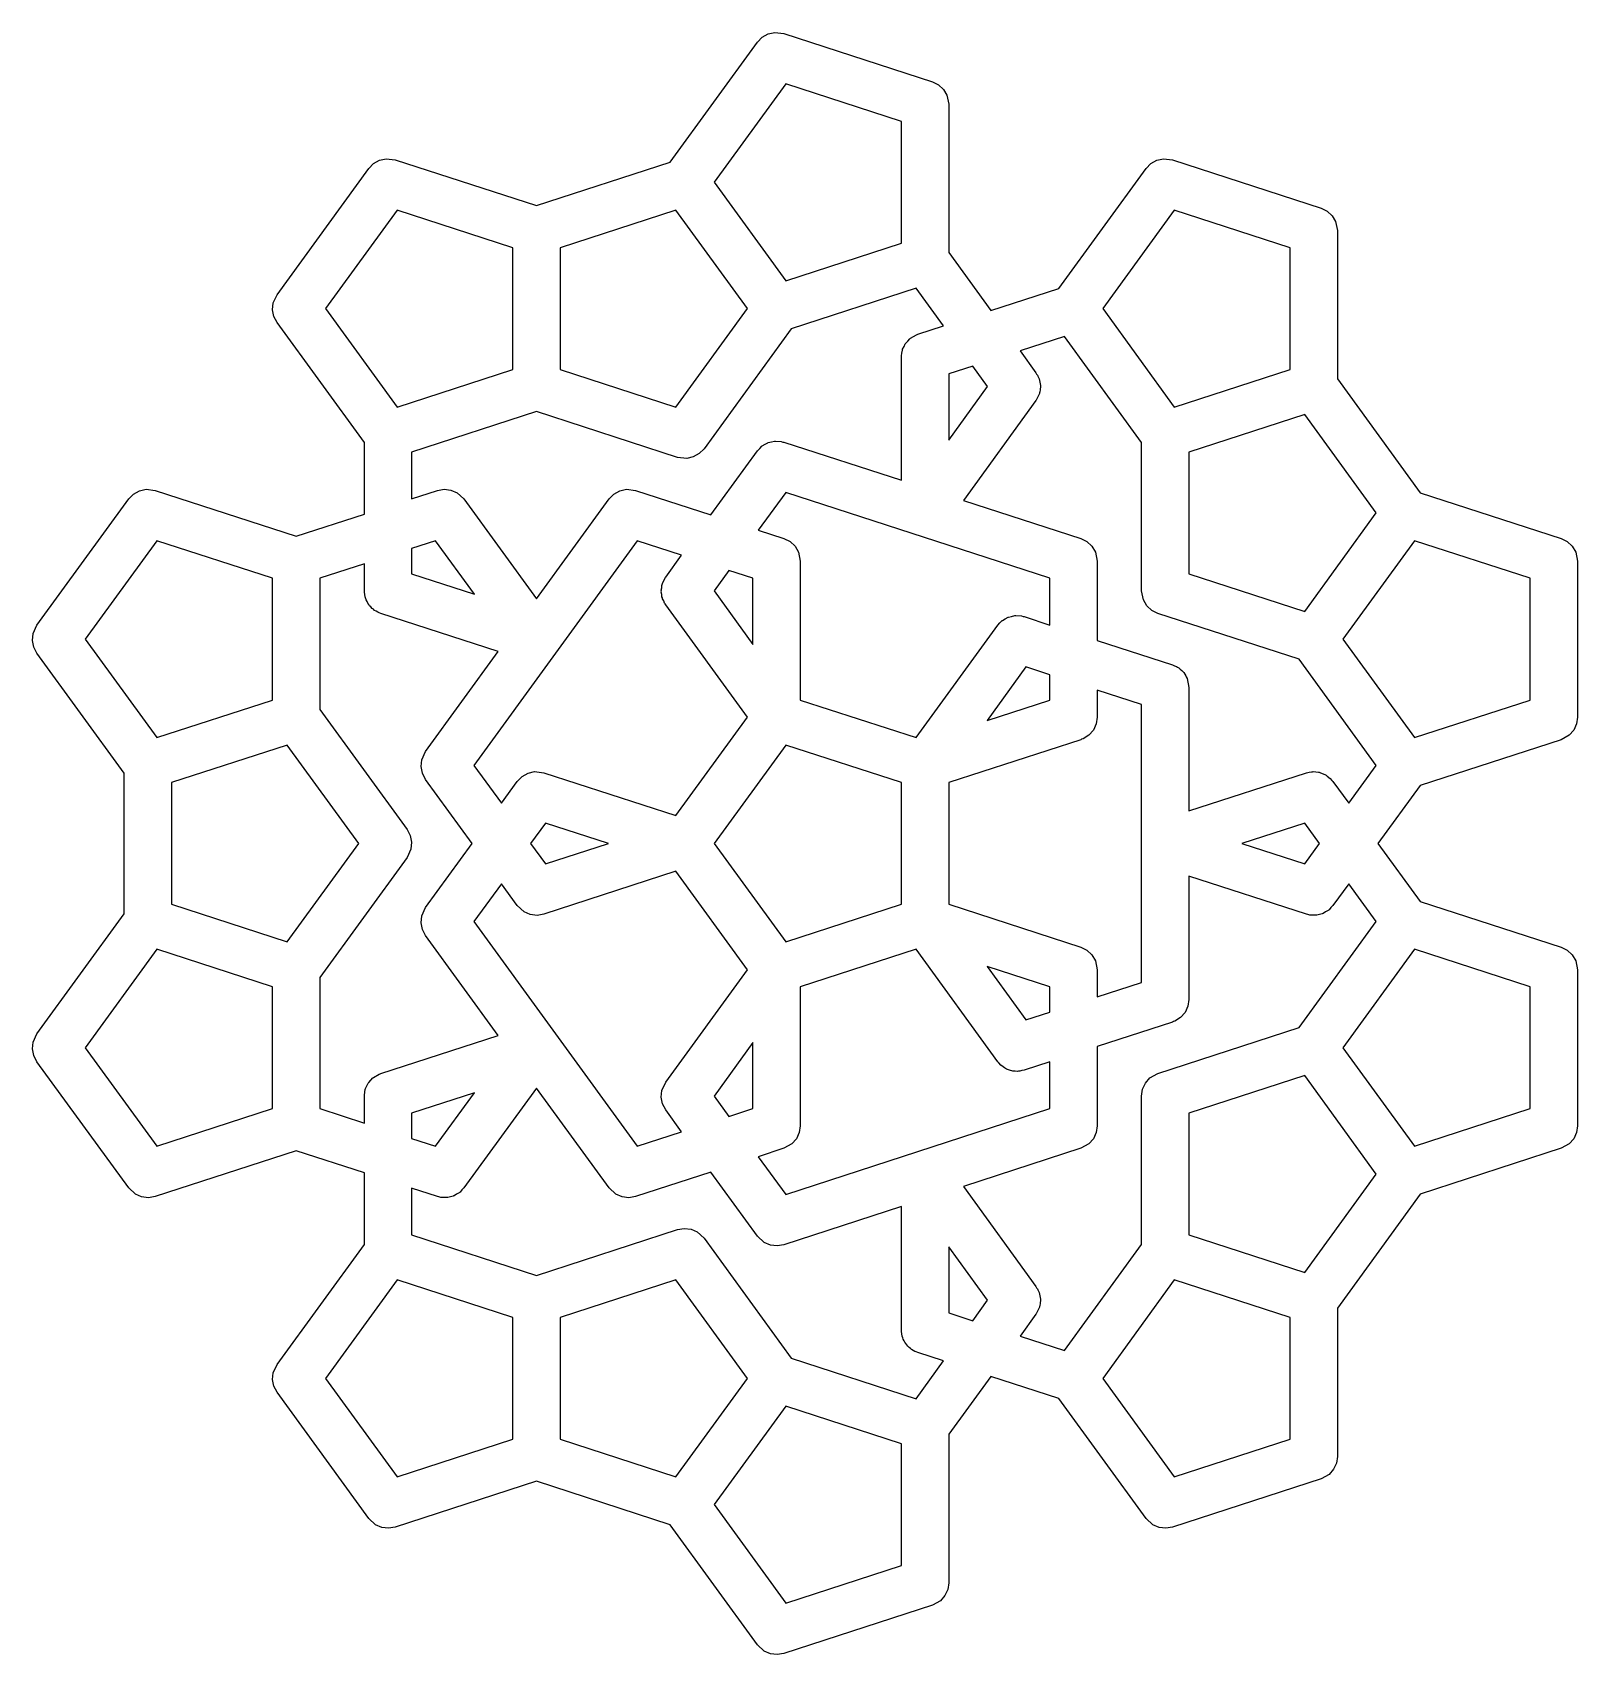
# Model space of a CAD drawing. Header units: millimetres. Extents: x 67 to 171, y 65 to 173.
import ezdxf

# ---------------------------------------------------------------- set-up
doc = ezdxf.new("R2010")
doc.units = ezdxf.units.MM
doc.layers.add('Layer_3', color=7, linetype='CONTINUOUS')

msp = doc.modelspace()

# ---------------------------------------------------------------- linework, layer by layer
at = {"layer": 'Layer_3', "color": 7}
for points in [[(117.650114, 173.419103), (127.612002, 170.182289), (128.021847, 169.979935), (128.357048, 169.669193), (128.589818, 169.275826), (128.708938, 168.672486), (128.708938, 158.713747), (131.53291, 154.826883), (136.102196, 156.311534), (141.955795, 164.368321), (142.274893, 164.695576), (142.674009, 164.918345), (143.120052, 165.018167), (143.730673, 164.945015), (153.692561, 161.708203), (154.102406, 161.50585), (154.437607, 161.195107), (154.670376, 160.801741), (154.789497, 160.198401), (154.789497, 150.239659), (160.33991, 142.600175), (169.811232, 139.522753), (170.221077, 139.3204), (170.556277, 139.009657), (170.789047, 138.61629), (170.908168, 138.012951), (170.908168, 127.538403), (170.842366, 127.086087), (170.650419, 126.671268), (170.348233, 126.328334), (169.811232, 126.028601), (160.33991, 122.951179), (157.515938, 119.064315), (160.33991, 115.177451), (169.811232, 112.100032), (170.221077, 111.897679), (170.556277, 111.586936), (170.789047, 111.193569), (170.908168, 110.590229), (170.908168, 100.11568), (170.842366, 99.663364), (170.650419, 99.248545), (170.348233, 98.90561), (169.811232, 98.605877), (160.33991, 95.528458), (154.789497, 87.888972), (154.789497, 77.930232), (154.723695, 77.477916), (154.531748, 77.063097), (154.229562, 76.720163), (153.692561, 76.42043), (143.730673, 73.183615), (143.280162, 73.106423), (142.82633, 73.160792), (142.406801, 73.342214), (141.955795, 73.760309), (136.102196, 81.817096), (131.53291, 83.301747), (128.708938, 79.414883), (128.708938, 69.456144), (128.643137, 69.003828), (128.451189, 68.589009), (128.149003, 68.246075), (127.612002, 67.946341), (117.650114, 64.709529), (117.199603, 64.632337), (116.745771, 64.686707), (116.326243, 64.868129), (115.875237, 65.286223), (110.021637, 73.343008), (101.040877, 76.261037), (91.569556, 73.183615), (91.119045, 73.106423), (90.665213, 73.160792), (90.245684, 73.342214), (89.794678, 73.760309), (83.637893, 82.234397), (83.425263, 82.639006), (83.336728, 83.087424), (83.379628, 83.542484), (83.637893, 84.100614), (89.491492, 92.157402), (89.491492, 96.961833), (84.922207, 98.446484), (75.450883, 95.369065), (75.000371, 95.291873), (74.546539, 95.346242), (74.127011, 95.527664), (73.676005, 95.945759), (67.519219, 104.419845), (67.30659, 104.824451), (67.218055, 105.272872), (67.260954, 105.727931), (67.519219, 106.286062), (73.372819, 114.342849), (73.372819, 123.785781), (67.519219, 131.842568), (67.30659, 132.247177), (67.218055, 132.695595), (67.260954, 133.150655), (67.519219, 133.708786), (73.676005, 142.182874), (73.995103, 142.510129), (74.394219, 142.732898), (74.840261, 142.83272), (75.450883, 142.759568), (84.922207, 139.682146), (89.491492, 141.166797), (89.491492, 145.971231), (83.637893, 154.028016), (83.425263, 154.432622), (83.336728, 154.881043), (83.379628, 155.336102), (83.637893, 155.894233), (89.794678, 164.368321), (90.113776, 164.695576), (90.512892, 164.918345), (90.958935, 165.018167), (91.569556, 164.945015), (101.040877, 161.867596), (110.021637, 164.785622), (115.875237, 172.842409), (116.194335, 173.169665), (116.593451, 173.392433), (117.039493, 173.492255)], [(112.965021, 163.435213), (117.76592, 156.827342), (125.533938, 159.351326), (125.533938, 167.519099), (117.76592, 170.043083)], [(86.884465, 154.961124), (91.685361, 148.353256), (99.453377, 150.877238), (99.453377, 159.045013), (91.685361, 161.568995)], [(102.628377, 159.045013), (102.628377, 150.877238), (110.396396, 148.353256), (115.197292, 154.961124), (110.396396, 161.568995)], [(139.045582, 154.961124), (143.846479, 148.353256), (151.614497, 150.877238), (151.614497, 159.045013), (143.846479, 161.568995)], [(118.140678, 153.610715), (112.287079, 145.55393), (111.967981, 145.226675), (111.568865, 145.003904), (111.122822, 144.904084), (110.512201, 144.977236), (101.040877, 148.054655), (92.666492, 145.333651), (92.666492, 142.198418), (94.393531, 142.759568), (94.844042, 142.83676), (95.297874, 142.782391), (95.717402, 142.600968), (96.168408, 142.182874), (101.040877, 135.476491), (105.913349, 142.182874), (106.232447, 142.510129), (106.63156, 142.732898), (107.077605, 142.83272), (107.688227, 142.759568), (112.748079, 141.115521), (115.875237, 145.419686), (116.027211, 145.575544), (116.176949, 145.733431), (116.18658, 145.738988), (116.194332, 145.746952), (116.384488, 145.853089), (116.572932, 145.961727), (116.583727, 145.964373), (116.593437, 145.969797), (116.8059, 146.017342), (117.017538, 146.067799), (117.028624, 146.067269), (117.039472, 146.069651), (117.086097, 146.064068), (117.473918, 146.042769), (117.579479, 146.004973), (117.650093, 145.996507), (125.533917, 143.434898), (125.533917, 151.724312), (125.538124, 151.75329), (125.534976, 151.782396), (125.570951, 151.978913), (125.599714, 152.176628), (125.612017, 152.2032), (125.617282, 152.232003), (125.707759, 152.410123), (125.791661, 152.591447), (125.811029, 152.613408), (125.824284, 152.639522), (125.961746, 152.784466), (126.093852, 152.934384), (126.115257, 152.946343), (126.138805, 152.971188), (126.534791, 153.199473), (126.594052, 153.213602), (126.630843, 153.234133), (128.357879, 153.795283), (126.515037, 156.33174)], [(133.495166, 152.126066), (134.562535, 150.656959), (134.608321, 150.569832), (134.667823, 150.49142), (134.685445, 150.423081), (134.775168, 150.252351), (134.863702, 149.803932), (134.858728, 149.751034), (134.86574, 149.723851), (134.838548, 149.536938), (134.820821, 149.348873), (134.806772, 149.31852), (134.799946, 149.271535), (134.607998, 148.856716), (134.576603, 148.821087), (134.562554, 148.790742), (129.690085, 142.084362), (137.573906, 139.522753), (137.983751, 139.3204), (138.318952, 139.009657), (138.551722, 138.61629), (138.670842, 138.012951), (138.670842, 132.692709), (143.730692, 131.048665), (143.854678, 130.987448), (143.984842, 130.940844), (144.058555, 130.886787), (144.140536, 130.846311), (144.241943, 130.752302), (144.353431, 130.670546), (144.408692, 130.597722), (144.475737, 130.535569), (144.546151, 130.416575), (144.62973, 130.306432), (144.643938, 130.251316), (144.708504, 130.142202), (144.827625, 129.538862), (144.827625, 121.249321), (152.711449, 123.810932), (152.886881, 123.840991), (153.060014, 123.882266), (153.111319, 123.879435), (153.16196, 123.888114), (153.338686, 123.866947), (153.516401, 123.857184), (153.564775, 123.839854), (153.615792, 123.833742), (153.779156, 123.763095), (153.946728, 123.703099), (153.988161, 123.672714), (154.035321, 123.652314), (154.108579, 123.584404), (154.315316, 123.432795), (154.417781, 123.297762), (154.486327, 123.23422), (155.553696, 121.765113), (157.39654, 124.30157), (152.220885, 131.425249), (142.749561, 134.502671), (142.339716, 134.705024), (142.004516, 135.015766), (141.771746, 135.409133), (141.652625, 136.012473), (141.652625, 145.971231), (136.476954, 153.094907)], [(128.708938, 150.570925), (128.708938, 146.135587), (131.315965, 149.723851), (130.320169, 151.094445)], [(144.827609, 145.333651), (144.827609, 137.165879), (152.595628, 134.641894), (157.396524, 141.249765), (152.595628, 147.857633)], [(115.923076, 140.083902), (117.650114, 139.522753), (118.059959, 139.3204), (118.39516, 139.009657), (118.62793, 138.61629), (118.747051, 138.012951), (118.747051, 128.691791), (126.515069, 126.167806), (131.993907, 133.708786), (132.145881, 133.864644), (132.29562, 134.022531), (132.30525, 134.028087), (132.313003, 134.036051), (132.503127, 134.14217), (132.691603, 134.250827), (132.702424, 134.253473), (132.712135, 134.258897), (132.924526, 134.306429), (133.136238, 134.356901), (133.147324, 134.356372), (133.158172, 134.358753), (133.204797, 134.35317), (133.592618, 134.331845), (133.698178, 134.294049), (133.768793, 134.285583), (135.495832, 133.724433), (135.495832, 136.859666), (117.765928, 142.620463)], [(70.765789, 132.775677), (75.566688, 126.167806), (83.334707, 128.691791), (83.334707, 136.859563), (75.566688, 139.383548)], [(92.666492, 138.860025), (92.666492, 137.165876), (96.884749, 135.795282), (94.277725, 139.383548)], [(96.84635, 124.301589), (98.689194, 121.765131), (99.756563, 123.234238), (100.075661, 123.561494), (100.474775, 123.784262), (100.92082, 123.884084), (101.531441, 123.810932), (110.396396, 120.930532), (115.197295, 127.538403), (109.718451, 135.079383), (109.686151, 135.140846), (109.64218, 135.19459), (109.580302, 135.342265), (109.505821, 135.483992), (109.492381, 135.552111), (109.465544, 135.616156), (109.448293, 135.775335), (109.417281, 135.93241), (109.42379, 136.001543), (109.416329, 136.070575), (109.445158, 136.228058), (109.460186, 136.38747), (109.483602, 136.438082), (109.49863, 136.520182), (109.705627, 136.927698), (109.71449, 136.937038), (109.718459, 136.945611), (110.785828, 138.414715), (107.80404, 139.383558)], [(155.164253, 132.775677), (159.965152, 126.167806), (167.733168, 128.691788), (167.733168, 136.859566), (159.965152, 139.383548)], [(86.509707, 136.859563), (86.509707, 128.054211), (92.363306, 119.997424), (92.575936, 119.592815), (92.66447, 119.144396), (92.621571, 118.689337), (92.363306, 118.131206), (86.509707, 110.074422), (86.509707, 101.269067), (89.491492, 100.300226), (89.491492, 102.116141), (89.495699, 102.145118), (89.49255, 102.174225), (89.528526, 102.370742), (89.557288, 102.568457), (89.569592, 102.595029), (89.574857, 102.623832), (89.665334, 102.801952), (89.749236, 102.983276), (89.768603, 103.005236), (89.781859, 103.031351), (89.919321, 103.176295), (90.051427, 103.326213), (90.072832, 103.338172), (90.09638, 103.363017), (90.492366, 103.591302), (90.551627, 103.605431), (90.588417, 103.625962), (98.472241, 106.187571), (93.59977, 112.893951), (93.38714, 113.29856), (93.298605, 113.746979), (93.341505, 114.202038), (93.59977, 114.760169), (96.726928, 119.064334), (93.59977, 123.368499), (93.38714, 123.773107), (93.298605, 124.221526), (93.341505, 124.676585), (93.59977, 125.234716), (98.472239, 131.941096), (90.588417, 134.502708), (90.490328, 134.551137), (90.386061, 134.584218), (90.28648, 134.651784), (90.178572, 134.705061), (90.098353, 134.779427), (90.007829, 134.840848), (89.931621, 134.933994), (89.843372, 135.015803), (89.787666, 135.109945), (89.718396, 135.194609), (89.67189, 135.305599), (89.610602, 135.40917), (89.594674, 135.489902), (89.541763, 135.616175), (89.507777, 135.930026), (89.491479, 136.01251), (89.491479, 137.828425)], [(112.965024, 136.012492), (115.572051, 132.424226), (115.572051, 136.859563), (113.960817, 137.383086)], [(131.277566, 127.321194), (135.495824, 128.691788), (135.495824, 130.385936), (133.884591, 130.90946)], [(138.670824, 127.538403), (138.605022, 127.086087), (138.413075, 126.671268), (138.110889, 126.328334), (137.72352, 126.085714), (137.629458, 126.059626), (137.573888, 126.028609), (128.708938, 123.148212), (128.708938, 114.980437), (137.573888, 112.10004), (137.983733, 111.897687), (138.318933, 111.586944), (138.551703, 111.193577), (138.670824, 110.590237), (138.670824, 108.77432), (141.652609, 109.743163), (141.652609, 128.385483), (138.670824, 129.354326)], [(76.547819, 123.148201), (76.547819, 114.980429), (84.315837, 112.456447), (89.116733, 119.064315), (84.315837, 125.672186)], [(112.965024, 119.064315), (117.76592, 112.456447), (125.533938, 114.980429), (125.533938, 123.148201), (117.76592, 125.672186)], [(100.651453, 119.064315), (101.647247, 117.69372), (105.865507, 119.064315), (101.647247, 120.434912)], [(148.377368, 119.064315), (152.595628, 117.69372), (153.591421, 119.064315), (152.595628, 120.434912)], [(101.531441, 114.317701), (101.08093, 114.240508), (100.627098, 114.294878), (100.207569, 114.4763), (99.756563, 114.894394), (98.689194, 116.363501), (96.84635, 113.827041), (107.804032, 98.745085), (110.78582, 99.713926), (109.718451, 101.183033), (109.505821, 101.587641), (109.417287, 102.03606), (109.460186, 102.491119), (109.718451, 103.04925), (115.197292, 110.590229), (110.396396, 117.198098)], [(144.827609, 108.589768), (144.761807, 108.137452), (144.56986, 107.722633), (144.267674, 107.379699), (143.880306, 107.137078), (143.786244, 107.11099), (143.730673, 107.079973), (138.670824, 105.435929), (138.670824, 100.115688), (138.605022, 99.663372), (138.413075, 99.248553), (138.110889, 98.905618), (137.573888, 98.605885), (129.690066, 96.044277), (134.562535, 89.337896), (134.608321, 89.250769), (134.667823, 89.172357), (134.685445, 89.104018), (134.775168, 88.933287), (134.863702, 88.484869), (134.858728, 88.431971), (134.86574, 88.404787), (134.838548, 88.217875), (134.820821, 88.029809), (134.806772, 87.999456), (134.799946, 87.952472), (134.607999, 87.537652), (134.576603, 87.502024), (134.562554, 87.471679), (133.495185, 86.002572), (136.476973, 85.033731), (141.652628, 92.15741), (141.652628, 102.116149), (141.71843, 102.568465), (141.910377, 102.983284), (142.212563, 103.326218), (142.749564, 103.625952), (152.220888, 106.703371), (157.396545, 113.827049), (155.553698, 116.363509), (154.48633, 114.894402), (154.354469, 114.759171), (154.229581, 114.617442), (154.195394, 114.596037), (154.167231, 114.567155), (154.00229, 114.475091), (153.842212, 114.374829), (153.803342, 114.364034), (153.768115, 114.344376), (153.58377, 114.303122), (153.401771, 114.252629), (153.361443, 114.253423), (153.322073, 114.244612), (153.22817, 114.255857), (152.944772, 114.261043), (152.799105, 114.307258), (152.711452, 114.317761), (144.827628, 116.87937)], [(70.765792, 105.352953), (75.566688, 98.745085), (83.334707, 101.269067), (83.334707, 109.436842), (75.566688, 111.960824)], [(118.747051, 109.436842), (118.747051, 100.11568), (118.681249, 99.663364), (118.489301, 99.248545), (118.187115, 98.90561), (117.650114, 98.605877), (115.923076, 98.044728), (117.76592, 95.50827), (135.495824, 101.269067), (135.495824, 104.4043), (133.768785, 103.843151), (133.621738, 103.817962), (133.477976, 103.778079), (133.397556, 103.779667), (133.318274, 103.766093), (133.170142, 103.783847), (133.020977, 103.786572), (132.944306, 103.810887), (132.864442, 103.820465), (132.727515, 103.879679), (132.585301, 103.924799), (132.518735, 103.969966), (132.444913, 104.001888), (132.371827, 104.069639), (132.207069, 104.181428), (132.068372, 104.35095), (131.993907, 104.419982), (126.515069, 111.960962)], [(155.164256, 105.352953), (159.965152, 98.745085), (167.733168, 101.269067), (167.733168, 109.436842), (159.965152, 111.960824)], [(133.884591, 107.219171), (135.495824, 107.742694), (135.495824, 109.436842), (131.277564, 110.807439)], [(112.965021, 102.116141), (113.960817, 100.745544), (115.572051, 101.269067), (115.572051, 105.704407)], [(144.827609, 100.962754), (144.827609, 92.794982), (152.595628, 90.270997), (157.396524, 96.878868), (152.595628, 103.486736)], [(96.168408, 95.945759), (96.036548, 95.810528), (95.911659, 95.668798), (95.877473, 95.647394), (95.84931, 95.618512), (95.684377, 95.526453), (95.524291, 95.426186), (95.485416, 95.415391), (95.450197, 95.395732), (95.265872, 95.354481), (95.08385, 95.303983), (95.043522, 95.304777), (95.004152, 95.295966), (94.910249, 95.307211), (94.626851, 95.312397), (94.481184, 95.358611), (94.393531, 95.369115), (92.666492, 95.930265), (92.666492, 92.795029), (101.040877, 90.074025), (110.512201, 93.151447), (110.962713, 93.228639), (111.416544, 93.17427), (111.836073, 92.992848), (112.287079, 92.574753), (118.140678, 84.517966), (126.515069, 81.796959), (128.35791, 84.333416), (126.630875, 84.894566), (126.532786, 84.942995), (126.428519, 84.976076), (126.328937, 85.043642), (126.22103, 85.096919), (126.140811, 85.171285), (126.050286, 85.232706), (125.974078, 85.325852), (125.885829, 85.407661), (125.830124, 85.501803), (125.760853, 85.586467), (125.714347, 85.697457), (125.653059, 85.801028), (125.637131, 85.88176), (125.58422, 86.008033), (125.550234, 86.321884), (125.533936, 86.404368), (125.533936, 94.693909), (117.650112, 92.132301), (117.199601, 92.055109), (116.745769, 92.109478), (116.32624, 92.2909), (115.875234, 92.708995), (112.748076, 97.01316), (107.688224, 95.369115), (107.237713, 95.291923), (106.783881, 95.346292), (106.364352, 95.527715), (105.913346, 95.945809), (101.040875, 102.65219)], [(92.666492, 100.962754), (92.666492, 99.268605), (94.277725, 98.745085), (96.884749, 102.333351)], [(128.708938, 87.557705), (130.320169, 87.034185), (131.315965, 88.404779), (128.708938, 91.993045)], [(86.884462, 83.167506), (91.685361, 76.559635), (99.453377, 79.083617), (99.453377, 87.251394), (91.685361, 89.775377)], [(102.628377, 87.251392), (102.628377, 79.08362), (110.396396, 76.559635), (115.197295, 83.167506), (110.396396, 89.775377)], [(139.04558, 83.167506), (143.846479, 76.559635), (151.614497, 79.08362), (151.614497, 87.251392), (143.846479, 89.775377)], [(112.965024, 74.693418), (117.76592, 68.085549), (125.533938, 70.609531), (125.533938, 78.777304), (117.76592, 81.301288)]]:
    msp.add_lwpolyline(points, close=True, dxfattribs=at)

doc.saveas('drawing.dxf')
